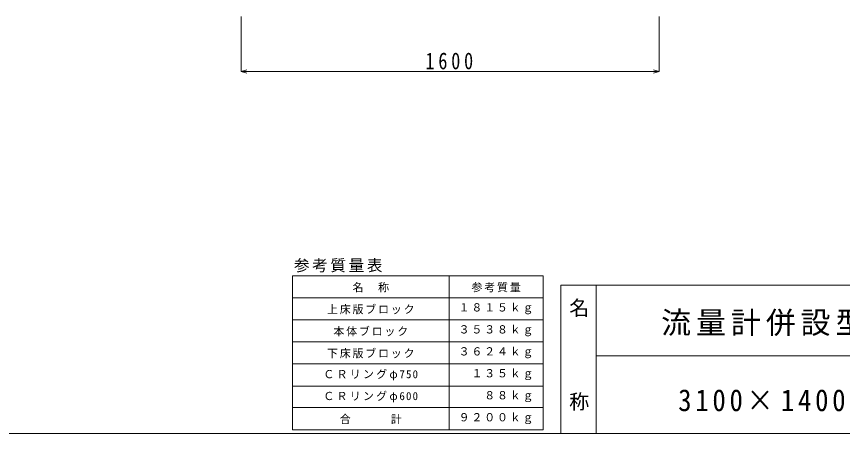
# Model space of a CAD drawing. Units: millimetres at full size, sheet at 1:30; details may follow other scales. Extents: x -5968 to 5968, y -4228 to 4228.
# Drawn here: x -1530 to 1631, y -4228 to -2635 of the extents above; entities that cross this region are included whole.
import ezdxf

# ---------------------------------------------------------------- set-up
doc = ezdxf.new("R2010")
doc.units = ezdxf.units.MM
doc.header["$LTSCALE"] = 30
for name, color, linetype, lineweight in [('0-6_寸法', 4, 'Continuous', 9), ('0-D', 7, 'Continuous', 9), ('1-0', 7, 'Continuous', 9)]:
    doc.layers.add(name, color=color, linetype=linetype, lineweight=lineweight)
doc.styles.add('@ＭＳ ゴシック', font='')
doc.styles.add('ＭＳ ゴシック', font='')
doc.styles.get('@ＭＳ ゴシック').set_extended_font_data('@MS Gothic')
doc.styles.get('ＭＳ ゴシック').set_extended_font_data('MS Gothic')

msp = doc.modelspace()

# ---------------------------------------------------------------- linework, layer by layer
at = {"layer": '0-6_寸法'}
for p, q in [((-671.07, -2844.77), (-671.07, -2634.77)), ((928.93, -2844.77), (928.93, -2634.77)), ((-671.07, -2844.77), (-649.34, -2838.95)), ((-671.07, -2844.77), (-649.34, -2850.59)), ((-671.07, -2844.77), (928.93, -2844.77)), ((928.93, -2844.77), (907.19, -2838.95)), ((928.93, -2844.77), (907.19, -2850.59))]:
    msp.add_line(p, q, dxfattribs=at)
at = {"layer": '0-D'}
for p, q in [((-474.05, -3625.82), (484.96, -3625.82)), ((-474.05, -3625.82), (-474.05, -4213.76)), ((125.08, -3625.82), (125.08, -4213.76)), ((484.96, -3625.82), (484.96, -4213.76)), ((-474.05, -3709.38), (484.96, -3709.38)), ((-474.05, -3793.94), (484.96, -3793.94)), ((-474.05, -3877.51), (484.96, -3877.51)), ((-474.05, -3962.07), (484.96, -3962.07)), ((-474.05, -4046.63), (484.96, -4046.63)), ((-474.05, -4129.2), (484.96, -4129.2)), ((-474.05, -4213.76), (484.96, -4213.76))]:
    msp.add_line(p, q, dxfattribs=at)
at = {"layer": '1-0', "color": 2}
for p, q in [((552.67, -3660.98), (552.67, -4227.98)), ((552.67, -3660.98), (5967.67, -3660.98)), ((687.67, -3660.98), (687.67, -4227.98)), ((687.67, -3930.98), (2322.67, -3930.98)), ((702.67, -4227.98), (5967.67, -4227.98))]:
    msp.add_line(p, q, dxfattribs=at)
at = {"layer": '1-0', "color": 5}
msp.add_line((-5967.67, -4227.98), (5967.67, -4227.98), dxfattribs=at)

# ---------------------------------------------------------------- texts
at = {"layer": '0-6_寸法', "color": 7, "insert": (34.77, -2837.27), "char_height": 64.15, "attachment_point": 7, "style": 'ＭＳ ゴシック'}
msp.add_mtext('\\T1.41;\\W0.8;1600', dxfattribs=at)
at = {"layer": '0-D', "attachment_point": 7, "style": 'ＭＳ ゴシック'}
for s, insert, char_height in [('\\T1.17;参考質量表', (-468.78, -3612.68), 43.76), ('\\T1.17;名\u3000称', (-244.26, -3688.49), 30.63), ('\\T1.17;参考質量', (210.93, -3688.49), 30.63), ('\\T1.17;１８１５ｋｇ', (161.92, -3772.56), 30.63), ('\\T1.17;上床版ブロック', (-342.03, -3772.56), 30.63), ('\\T1.17;本体ブロック', (-317.59, -3856.62), 30.63), ('\\T1.17;３５３８ｋｇ', (161.92, -3856.62), 30.63), ('\\T1.17;下床版ブロック', (-342.03, -3940.68), 30.63), ('\\T1.17;３６２４ｋｇ', (161.92, -3940.68), 30.63), ('\\T1.21;ＣＲリングφ750', (-356.03, -4025.24), 30.63), ('\\T1.17;\u3000１３５ｋｇ', (162.04, -4024.25), 30.63), ('\\T1.21;ＣＲリングφ600', (-356.03, -4108.8), 30.63), ('\\T1.17;\u3000\u3000８８ｋｇ', (162.04, -4108.31), 30.63), ('\\T1.17;合\u3000\u3000\u3000計', (-293.14, -4192.37), 30.63), ('\\T1.17;９２００ｋｇ', (161.92, -4192.37), 30.63)]:
    msp.add_mtext(s, dxfattribs=dict(at, insert=insert, char_height=char_height))
at = {"layer": '1-0', "insert": (587.09, -3708.98), "char_height": 56.09, "attachment_point": 7, "rotation": 270, "style": '@ＭＳ ゴシック'}
msp.add_mtext('\\T1.17;名\u3000\u3000\u3000称', dxfattribs=at)
at = {"layer": '1-0', "attachment_point": 7, "style": 'ＭＳ ゴシック'}
for s, insert, char_height in [('\\T1.17;流量計併設型\u3000Ⅰ型', (936.91, -3856.22), 83.63), ('\\T1.28;\\W0.9;3100×1400×1400H', (1001.92, -4144), 83.58)]:
    msp.add_mtext(s, dxfattribs=dict(at, insert=insert, char_height=char_height))

doc.saveas('drawing.dxf')
